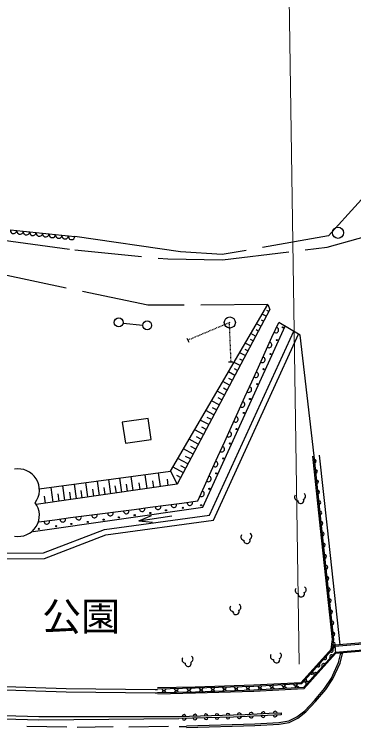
# Model space of a CAD drawing. Units: millimetres, scale not verified. Extents: x 40000 to 680000, y 20000 to 380000.
# Drawn here: x 234281 to 264735, y 245447 to 309988 of the extents above; entities that cross this region are included whole.
import ezdxf
from ezdxf.enums import TextEntityAlignment as Align

# ---------------------------------------------------------------- set-up
doc = ezdxf.new("R2010")
doc.units = ezdxf.units.MM
doc.header["$LTSCALE"] = 1000
doc.linetypes.add('CHAIN', pattern=[18.5, 12, -1.5, 3.5, -1.5])
doc.linetypes.add('DASHED', pattern=[7.5, 6, -1.5])
for name, color, linetype, lineweight in [('M-BGD', 7, 'Continuous', 25), ('M-BGD-EXST', 7, 'Continuous', 25), ('M-BMK', 2, 'CHAIN', 13), ('M-STR-HTXT', 7, 'Continuous', 13), ('M-STR-STRC', 7, 'Continuous', 25)]:
    doc.layers.add(name, color=color, linetype=linetype, lineweight=lineweight)
doc.layers.add('M-BMK-HTXT', color=7, linetype='Continuous')
doc.styles.add('ＭＳ ゴシック', font='')
doc.styles.get('ＭＳ ゴシック').set_extended_font_data('MS Gothic')

msp = doc.modelspace()

# ---------------------------------------------------------------- linework, layer by layer
at = {"layer": 'M-BGD'}
for p, q in [((233921, 290617), (234499, 290557)), ((234499, 290557), (235078, 290497)), ((235078, 290497), (235656, 290437)), ((235656, 290437), (236235, 290377)), ((236235, 290377), (236814, 290317)), ((236814, 290317), (237392, 290256)), ((237392, 290256), (237971, 290196)), ((237971, 290196), (238550, 290136)), ((238550, 290136), (239128, 290076)), ((239128, 290076), (239707, 290016)), ((249198, 288643), (239707, 290016)), ((257110, 283297), (256944, 283385)), ((256876, 282855), (256526, 283040)), ((244044, 282235), (245806, 282057)), ((253109, 282084), (253045, 282057)), ((253237, 282138), (253173, 282111)), ((253364, 282191), (253301, 282165)), ((253492, 282245), (253428, 282218)), ((253620, 282299), (253556, 282272)), ((253556, 282272), (253559, 282213)), ((253561, 282153), (253564, 282094)), ((256408, 281971), (256022, 282176)), ((256642, 282413), (256458, 282511)), ((257407, 280976), (258013, 282313)), ((251576, 281436), (251512, 281409)), ((251704, 281490), (251640, 281463)), ((251831, 281544), (251768, 281517)), ((251959, 281598), (251895, 281571)), ((252087, 281652), (252023, 281625)), ((252215, 281706), (252151, 281679)), ((252342, 281760), (252279, 281733)), ((252470, 281814), (252406, 281787)), ((252598, 281868), (252534, 281841)), ((252726, 281922), (252662, 281895)), ((252853, 281976), (252790, 281949)), ((252981, 282030), (252917, 282003)), ((253566, 282034), (253569, 281975)), ((253571, 281915), (253574, 281856)), ((253576, 281796), (253579, 281737)), ((253581, 281677), (253584, 281618)), ((253586, 281558), (253589, 281499)), ((253591, 281439), (253594, 281380)), ((256174, 281529), (255972, 281637)), ((249774, 280892), (249929, 280524)), ((250043, 280789), (249979, 280762)), ((250171, 280843), (250107, 280816)), ((250298, 280897), (250235, 280870)), ((250426, 280951), (250362, 280924)), ((250554, 281005), (250490, 280978)), ((250682, 281059), (250618, 281032)), ((250809, 281113), (250746, 281086)), ((250937, 281167), (250873, 281140)), ((251065, 281221), (251001, 281194)), ((251193, 281275), (251129, 281248)), ((251320, 281328), (251257, 281302)), ((251448, 281382), (251384, 281355)), ((253596, 281320), (253599, 281261)), ((253601, 281201), (253604, 281142)), ((253606, 281082), (253609, 281023)), ((253611, 280963), (253614, 280904)), ((253616, 280844), (253619, 280785)), ((255707, 280645), (255486, 280762)), ((255940, 281087), (255517, 281312)), ((256800, 279638), (257407, 280976)), ((249915, 280735), (249851, 280708)), ((253621, 280725), (253624, 280666)), ((253626, 280606), (253629, 280547)), ((253631, 280487), (253634, 280427)), ((253636, 280368), (253639, 280308)), ((253641, 280249), (253644, 280189)), ((253646, 280130), (253649, 280070)), ((255473, 280204), (255012, 280447)), ((253651, 280011), (253654, 279951)), ((253656, 279892), (253659, 279832)), ((253661, 279773), (253664, 279713)), ((253666, 279654), (253669, 279594)), ((253671, 279535), (253674, 279475)), ((255005, 279320), (254507, 279583)), ((255239, 279762), (254999, 279888)), ((256194, 278300), (256800, 279638)), ((253676, 279416), (253679, 279356)), ((253681, 279297), (253684, 279237)), ((253686, 279178), (253689, 279118)), ((253691, 279059), (253694, 278999)), ((253696, 278940), (253699, 278880)), ((253701, 278821), (253704, 278761)), ((254771, 278878), (254513, 279014)), ((253504, 278753), (253903, 278770)), ((254537, 278436), (254003, 278719)), ((255588, 276963), (256194, 278300)), ((254069, 277552), (253498, 277855)), ((254303, 277994), (254027, 278140)), ((253601, 276668), (252993, 276990)), ((253835, 277110), (253540, 277266)), ((254981, 275625), (255588, 276963)), ((253367, 276226), (253054, 276392)), ((253133, 275785), (252488, 276126)), ((254375, 274287), (254981, 275625)), ((252666, 274901), (251984, 275262)), ((252899, 275343), (252568, 275518)), ((252198, 274017), (251479, 274397)), ((252432, 274459), (252081, 274644)), ((246285, 273668), (243969, 273330)), ((246557, 271797), (246285, 273668)), ((251964, 273575), (251595, 273770)), ((253768, 272949), (254375, 274287)), ((243969, 273330), (244242, 271460)), ((251730, 273133), (250974, 273533)), ((251262, 272249), (250469, 272669)), ((251496, 272691), (251109, 272896)), ((253162, 271612), (253768, 272949)), ((244242, 271460), (246557, 271797)), ((250794, 271365), (249965, 271805)), ((251028, 271807), (250623, 272022)), ((250560, 270924), (250136, 271148)), ((252555, 270274), (253162, 271612)), ((250326, 270482), (249460, 270940)), ((249858, 269598), (248955, 270076)), ((250092, 270040), (249650, 270274)), ((251949, 268936), (252555, 270274)), ((248512, 269318), (249448, 268823)), ((249185, 269465), (249656, 269216)), ((245993, 268620), (246171, 267386)), ((247202, 268782), (247379, 267560)), ((248285, 268928), (248896, 267780)), ((248841, 268585), (249217, 268386)), ((251343, 267599), (251949, 268936)), ((240890, 266622), (240704, 267909)), ((241914, 266770), (241729, 268046)), ((242929, 266917), (242746, 268183)), ((243936, 267062), (243754, 268319)), ((244935, 267207), (244755, 268453)), ((245464, 267896), (245551, 267296)), ((246674, 268072), (246761, 267471)), ((247983, 268217), (248064, 267659)), ((237771, 266170), (237580, 267488)), ((238819, 266322), (238630, 267630)), ((239859, 266472), (239671, 267770)), ((241403, 266696), (241310, 267337)), ((242422, 266843), (242330, 267479)), ((243434, 266990), (243342, 267620)), ((244437, 267135), (244346, 267760)), ((250736, 266261), (251343, 267599)), ((237067, 266068), (236991, 266705)), ((238296, 266246), (238201, 266903)), ((239340, 266397), (239246, 267048)), ((240376, 266547), (240282, 267193)), ((247884, 265887), (249310, 266074)), ((249310, 266074), (250736, 266261)), ((242180, 265138), (243606, 265325)), ((243606, 265325), (245032, 265512)), ((245032, 265512), (246458, 265700)), ((246458, 265700), (247884, 265887)), ((237901, 264577), (239327, 264764)), ((239327, 264764), (240754, 264951)), ((240754, 264951), (242180, 265138)), ((245443, 264481), (246587, 264951)), ((245443, 264481), (248411, 264914)), ((236475, 264390), (237901, 264577)), ((245443, 264481), (246673, 264358)), ((268999, 253800), (263047, 253295)), ((263047, 253295), (263111, 252548)), ((269062, 253053), (263111, 252548)), ((257150, 247191), (258221, 247241)), ((258221, 247241), (258230, 247042)), ((249029, 246907), (250011, 246933)), ((250011, 246933), (250992, 246960)), ((250992, 246960), (251974, 246987)), ((251974, 246987), (252955, 247014)), ((252955, 247014), (253937, 247041)), ((253937, 247041), (255008, 247091)), ((255008, 247091), (256079, 247141)), ((256079, 247141), (257150, 247191)), ((235404, 246041), (238985, 245974)), ((239931, 245947), (243160, 246001)), ((244552, 245974), (248106, 246041)), ((249065, 245987), (249722, 245984))]:
    msp.add_line(p, q, dxfattribs=at)
at = {"layer": 'M-BGD', "linetype": 'DASHED'}
for p, q in [((269007, 253700), (263056, 253195)), ((269054, 253152), (263102, 252647))]:
    msp.add_line(p, q, dxfattribs=at)
at = {"layer": 'M-BGD'}
for points in [[(69620, 300374), (77346, 295103), (85741, 289762), (95861, 283882), (105734, 278641), (114027, 274563), (124050, 270125), (131757, 266956), (142063, 263188), (152883, 259609), (168954, 255216), (177166, 253497), (182776, 252399), (188696, 251230), (195691, 250179), (201588, 249463), (210182, 248389), (216436, 247768), (222643, 247291), (230282, 246789), (236465, 246598), (249035, 246707)], [(69785, 300625), (77511, 295354), (85897, 290019), (96006, 284144), (105870, 278908), (114154, 274835), (124168, 270401), (131865, 267235), (142162, 263472), (152970, 259896), (169024, 255508), (177226, 253791), (182834, 252694), (188748, 251525), (195731, 250476), (201624, 249761), (210215, 248687), (216463, 248067), (222664, 247590), (230297, 247089), (236472, 246898), (249029, 246907)], [(102828, 298237), (115944, 290371), (153734, 282890), (231252, 261075), (236987, 261093), (242505, 263206), (252149, 264542), (259797, 281256)], [(102942, 298752), (116126, 290845), (153850, 283377), (231320, 261575), (236894, 261593), (242380, 263693), (251808, 265000), (259364, 281513)], [(262351, 289074), (270723, 291415), (281046, 296913)], [(270918, 297250), (267796, 295973), (262475, 290080)], [(236508, 267344), (248285, 268928), (257031, 283904), (257204, 283473), (248896, 267780), (236242, 265949)], [(261180, 270315), (259947, 281167), (258013, 282313)], [(235959, 263535), (251208, 265708), (258595, 281969)], [(262727, 252943), (262842, 253808), (261760, 263780), (261061, 270302)], [(262869, 253101), (262963, 253806), (261880, 263793), (261180, 270315)], [(263517, 253335), (262377, 263846), (261677, 270368)], [(218874, 264558), (218614, 251134), (220031, 250020), (225149, 249643), (228928, 249429), (238929, 249121), (246920, 249025), (247143, 249031)], [(219173, 264474), (218917, 251277), (220144, 250312), (225168, 249942), (228941, 249729), (238935, 249421), (246918, 249325), (247136, 249331)], [(263047, 253298), (260011, 249932), (255766, 249702), (250513, 249537), (247133, 249462)], [(263059, 253162), (260058, 249834), (255770, 249602), (250516, 249437), (247136, 249362)], [(263099, 252684), (260221, 249492), (255785, 249252), (250526, 249087), (247143, 249012)], [(263111, 252548), (260267, 249395), (255789, 249152), (250528, 248987), (247146, 248912)], [(258230, 247042), (253944, 246841), (249035, 246707)]]:
    msp.add_lwpolyline(points, dxfattribs=at)
at = {"layer": 'M-BGD', "linetype": 'DASHED'}
for points in [[(226876, 291344), (233297, 289712), (239718, 288825), (248055, 288009), (252950, 287938), (262351, 289074)], [(262475, 290080), (252934, 288401), (249198, 288643)], [(257031, 283904), (246274, 283843), (233181, 286613)]]:
    msp.add_lwpolyline(points, dxfattribs=at)
at = {"layer": 'M-BGD'}
for centre, radius in [((243651, 282309), 400), ((246205, 282041), 400), ((258390, 281862), 50), ((257838, 280722), 50), ((257277, 279461), 50), ((256643, 278109), 50), ((256072, 276766), 50), ((255438, 275423), 50), ((254877, 274172), 50), ((254223, 272728), 50), ((253626, 271431), 50), ((253028, 270088), 50), ((252402, 268746), 50), ((251786, 267357), 50), ((251050, 265876), 50), ((247895, 265425), 50), ((249394, 265646), 50), ((242293, 264588), 50), ((243664, 264790), 50), ((245080, 264983), 50), ((246488, 265186), 50), ((238041, 263996), 50), ((239396, 264202), 50), ((240868, 264376), 50), ((236477, 263763), 50)]:
    msp.add_circle(centre, radius, dxfattribs=at)
for centre, radius, start, end in [((234209, 290578), 291, 172.29573, 355.83659), ((234788, 290518), 291, 172.2939, 355.83645), ((235366, 290458), 291, 172.29593, 355.83639), ((235945, 290398), 291, 172.29691, 355.83561), ((236523, 290338), 291, 172.2939, 355.83645), ((237102, 290278), 291, 172.29573, 355.83659), ((237681, 290217), 291, 172.29593, 355.83639), ((238259, 290157), 291, 172.29508, 355.83548), ((238838, 290097), 291, 172.29573, 355.83659), ((239417, 290037), 291, 172.29383, 355.83849), ((257756, 281624), 250, 234.04073, 77.18682), ((257149, 280286), 250, 234.03928, 77.18613), ((256543, 278948), 250, 234.03814, 77.1863), ((255936, 277611), 250, 234.04073, 77.18682), ((255330, 276273), 250, 234.03928, 77.18613), ((254724, 274935), 250, 234.04073, 77.18682), ((254117, 273598), 250, 234.03788, 77.1887), ((253511, 272260), 250, 234.03928, 77.18613), ((252904, 270922), 250, 234.04073, 77.18682), ((252298, 269585), 250, 234.03928, 77.18613), ((261224, 269848), 156, 278.42748, 93.81359), ((251691, 268247), 250, 234.03814, 77.1863), ((261324, 268916), 156, 278.42928, 93.81362), ((261424, 267985), 156, 278.42938, 93.81169), ((261524, 267053), 156, 278.42938, 93.81169), ((251085, 266909), 250, 234.04073, 77.18682), ((248604, 265926), 246, 174.72992, 20.22213), ((250030, 266114), 246, 174.72992, 20.22213), ((261624, 266121), 156, 278.42938, 93.81169), ((244326, 265365), 246, 174.72992, 20.22213), ((245752, 265552), 246, 174.72992, 20.22213), ((247178, 265739), 246, 174.72854, 20.22083), ((261724, 265190), 156, 278.42938, 93.81169), ((238621, 264617), 246, 174.72992, 20.22213), ((240048, 264804), 246, 174.72992, 20.22213), ((241474, 264991), 246, 174.7308, 20.22094), ((242900, 265178), 246, 174.72992, 20.22213), ((237195, 264429), 246, 174.72992, 20.22213), ((261823, 264258), 156, 278.42938, 93.81169), ((261916, 263292), 168, 282.47179, 89.90832), ((262024, 262293), 168, 282.47081, 89.90917), ((262132, 261294), 168, 282.47081, 89.90917), ((262240, 260296), 168, 282.47179, 89.90832), ((262349, 259297), 168, 282.47166, 89.90845), ((262457, 258298), 168, 282.47081, 89.90917), ((262565, 257300), 168, 282.47179, 89.90832), ((262674, 256301), 168, 282.47166, 89.90845), ((262782, 255302), 168, 282.47081, 89.90917), ((262890, 254304), 168, 282.47179, 89.90832), ((262944, 253450), 122, 249.10691, 95.75), ((262763, 252264), 182, 58.0522, 217.85363), ((262759, 252829), 149, 227.71006, 48.19551), ((262159, 252163), 149, 227.71065, 48.19644), ((261559, 251498), 149, 227.71065, 48.19644), ((262043, 251466), 182, 58.05116, 217.85565), ((260958, 250832), 149, 227.71065, 48.19644), ((261324, 250668), 182, 58.05265, 217.85417), ((259520, 249837), 182, 193.1501, 353.05779), ((260358, 250166), 149, 227.71216, 48.19493), ((260604, 249870), 182, 58.05257, 217.85452), ((247698, 249417), 193, 194.06133, 348.49032), ((247708, 248982), 193, 14.0887, 168.46358), ((248825, 249442), 193, 194.06317, 348.48848), ((248835, 249007), 193, 14.0887, 168.46358), ((249952, 249467), 193, 194.06261, 348.49056), ((249963, 249032), 193, 14.0887, 168.46358), ((251041, 249481), 177, 190.66008, 352.92778), ((251052, 249076), 178, 10.72122, 172.86627), ((252091, 249514), 177, 190.66114, 352.92696), ((252104, 249109), 178, 10.72203, 172.86731), ((253142, 249547), 177, 190.66008, 352.92778), ((253156, 249142), 178, 10.72098, 172.86812), ((254193, 249580), 177, 190.66114, 352.92696), ((254208, 249175), 178, 10.71935, 172.86813), ((255244, 249612), 177, 190.66273, 352.92537), ((255260, 249208), 178, 10.71935, 172.86813), ((256304, 249662), 182, 193.15086, 353.05722), ((256342, 249243), 189, 15.06163, 171.14654), ((257376, 249720), 182, 193.15063, 353.05904), ((257450, 249303), 189, 15.06258, 171.14576), ((258448, 249779), 182, 193.149, 353.05908), ((258559, 249363), 189, 15.06185, 171.14631), ((259668, 249423), 189, 15.06185, 171.14631), ((254474, 247035), 181, 12.65925, 172.70172), ((255545, 247085), 181, 12.65901, 172.70196), ((256616, 247135), 181, 12.65925, 172.70172), ((257687, 247185), 181, 12.65925, 172.70172), ((249520, 246906), 164, 6.549, 176.5886), ((249525, 246734), 164, 186.57098, 356.56616), ((250502, 246933), 164, 6.54815, 176.58919), ((250507, 246761), 164, 186.57098, 356.56616), ((251483, 246959), 164, 6.54815, 176.58919), ((251489, 246788), 164, 186.57266, 356.56621), ((252465, 246986), 164, 6.55003, 176.58731), ((252471, 246815), 164, 186.57098, 356.56616), ((253446, 247013), 164, 6.55003, 176.58731), ((253453, 246842), 164, 186.57098, 356.56616), ((254478, 246898), 182, 192.68482, 352.6748), ((255550, 246948), 182, 192.68381, 352.67719), ((256621, 246998), 182, 192.68506, 352.67456), ((257693, 247048), 182, 192.68482, 352.67639)]:
    msp.add_arc(centre, radius, start, end, dxfattribs=at)
at = {"layer": 'M-BGD-EXST'}
for centre in [(263338, 290363), (253620, 282299)]:
    msp.add_circle(centre, 500, dxfattribs=at)
for centre, radius, start, end in [((234632, 267243), 1900, 323.3762, 100.63457), ((259717, 266614), 288, 140.67324, 267.54375), ((260135, 266689), 288, 292.60232, 59.4697), ((234632, 264976), 1900, 259.36543, 36.6238), ((259987, 266309), 283, 176.38671, 23.7578), ((255310, 263100), 288, 292.60232, 59.4697), ((254891, 263026), 288, 140.67324, 267.54375), ((255162, 262720), 283, 176.38671, 23.7578), ((259773, 258226), 288, 140.67324, 267.54375), ((260191, 258300), 288, 292.60076, 59.47126), ((260043, 257920), 283, 176.38671, 23.7578), ((254328, 256712), 288, 292.60037, 59.47165), ((253909, 256638), 288, 140.67285, 267.54414), ((254180, 256332), 283, 176.38671, 23.7578), ((257548, 252300), 288, 140.6748, 267.54219), ((257966, 252374), 288, 292.60076, 59.47126), ((249615, 251983), 288, 140.67324, 267.54375), ((249885, 251678), 283, 176.38671, 23.7578), ((250034, 252058), 288, 292.60076, 59.47126), ((257818, 251994), 283, 176.38671, 23.7578)]:
    msp.add_arc(centre, radius, start, end, dxfattribs=at)
at = {"layer": 'M-BMK'}
for centre, radius, start, end in [((240490, 541030), 298308, 254.0448, 273.04635), ((243280, 523012), 280168, 272.97917, 280.79745)]:
    msp.add_arc(centre, radius, start, end, dxfattribs=at)
at = {"layer": 'M-STR-HTXT'}
msp.add_line((258568, 336146), (259841, 251614), dxfattribs=at)
at = {"layer": 'M-STR-STRC'}
msp.add_line((263594, 252588), (263740, 252552), dxfattribs=at)
for points in [[(249719, 246059), (255858, 246250), (258033, 246368), (258916, 246507), (259646, 246871), (260346, 247419), (261216, 248338), (262111, 249422), (262749, 250356), (263384, 251740), (263594, 252588)], [(249724, 245909), (255864, 246100), (258049, 246218), (258962, 246363), (259726, 246744), (260447, 247308), (261328, 248239), (262231, 249332), (262880, 250282), (263526, 251690), (263740, 252552)]]:
    msp.add_lwpolyline(points, dxfattribs=at)

# ---------------------------------------------------------------- texts
at = {"layer": 'M-BMK-HTXT', "style": 'ＭＳ ゴシック'}
msp.add_text('公園', height=2566, dxfattribs=at).set_placement((240272, 255888), align=Align.MIDDLE_CENTER)

doc.saveas('drawing.dxf')
